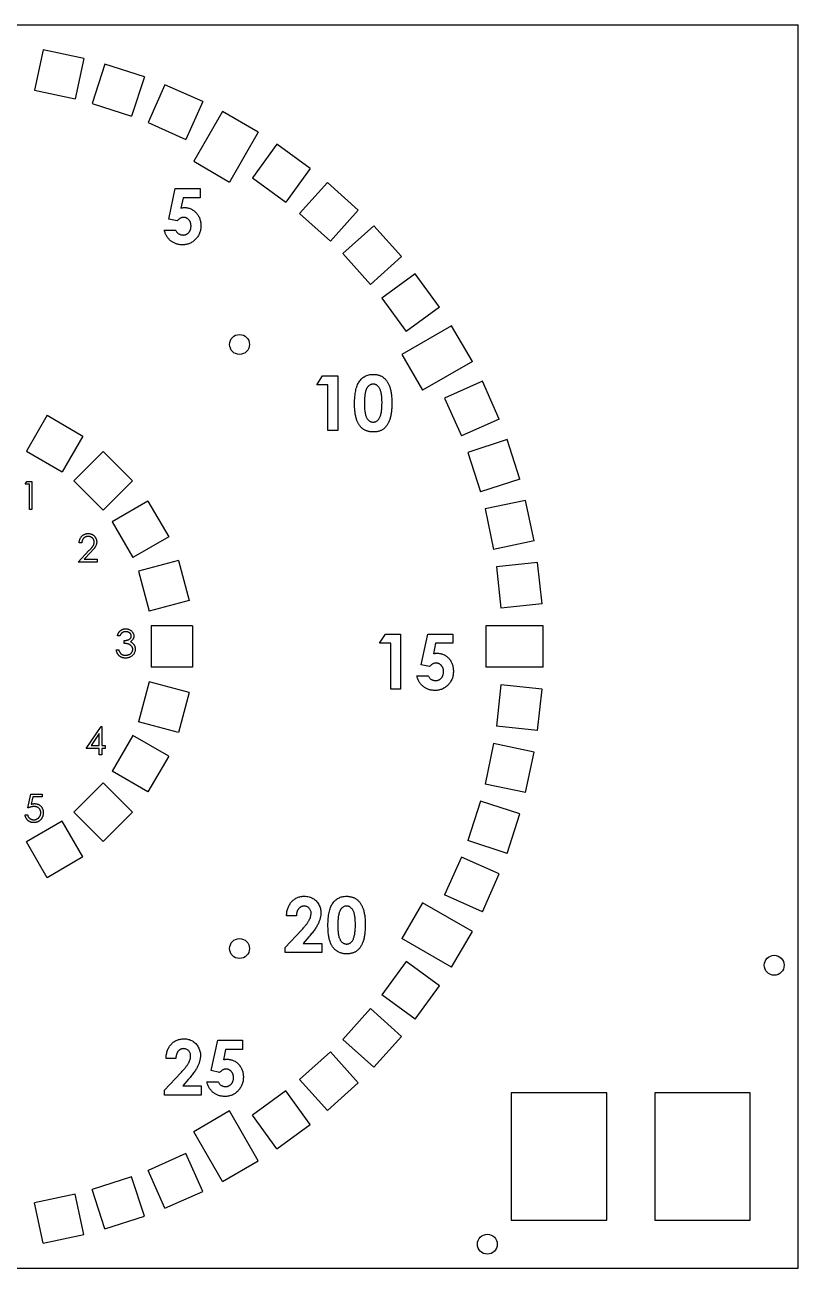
# Model space of a CAD drawing. Header units: millimetres. Extents: x 0 to 216, y -15 to 156.
# Drawn here: x 119 to 216, y 0 to 156 of the extents above; entities that cross this region are included whole.
import ezdxf

# ---------------------------------------------------------------- set-up
doc = ezdxf.new("R2010")
doc.units = ezdxf.units.MM

msp = doc.modelspace()

# ---------------------------------------------------------------- linework, layer by layer
at = {"color": 7, "linetype": 'Continuous', "lineweight": 25}
for p, q in [((0, 156), (216, 156)), ((216, 0), (216, 156)), ((121.26, 152.88), (120.18, 147.79)), ((126.34, 151.8), (121.26, 152.88)), ((126.34, 151.8), (125.26, 146.71)), ((129.01, 151.08), (127.41, 146.14)), ((133.96, 149.48), (129.01, 151.08)), ((133.96, 149.48), (132.35, 144.53)), ((136.54, 148.49), (134.42, 143.74)), ((141.29, 146.37), (136.54, 148.49)), ((120.18, 147.79), (125.26, 146.71)), ((127.41, 146.14), (132.35, 144.53)), ((141.29, 146.37), (139.17, 141.62)), ((143.75, 145.12), (140.15, 138.88)), ((148.25, 142.52), (143.75, 145.12)), ((134.42, 143.74), (139.17, 141.62)), ((148.25, 142.52), (144.65, 136.28)), ((150.57, 141.01), (147.51, 136.81)), ((154.78, 137.96), (150.57, 141.01)), ((140.15, 138.88), (144.65, 136.28)), ((154.78, 137.96), (151.72, 133.75)), ((147.51, 136.81), (151.72, 133.75)), ((156.92, 136.22), (153.44, 132.35)), ((160.79, 132.74), (156.92, 136.22)), ((137.02, 131.64), (137.83, 135.45)), ((137.83, 135.45), (140.96, 135.45)), ((138.81, 134.31), (138.54, 133.01)), ((140.96, 134.31), (138.81, 134.31)), ((140.96, 135.45), (140.96, 134.31)), ((160.79, 132.74), (157.31, 128.87)), ((138.06, 131.4), (137.02, 131.64)), ((153.44, 132.35), (157.31, 128.87)), ((136.46, 130.25), (137.87, 130.25)), ((162.74, 130.79), (158.87, 127.31)), ((166.22, 126.92), (162.74, 130.79)), ((158.87, 127.31), (162.35, 123.44)), ((166.22, 126.92), (162.35, 123.44)), ((167.96, 124.78), (163.75, 121.72)), ((171.01, 120.57), (167.96, 124.78)), ((163.75, 121.72), (166.81, 117.51)), ((171.01, 120.57), (166.81, 117.51)), ((172.52, 118.25), (166.28, 114.65)), ((175.12, 113.75), (172.52, 118.25)), ((166.28, 114.65), (168.88, 110.15)), ((175.12, 113.75), (168.88, 110.15)), ((155.58, 110.83), (156.31, 111.97)), ((156.99, 110.83), (155.58, 110.83)), ((156.31, 111.97), (158.22, 111.97)), ((156.99, 105.1), (156.99, 110.83)), ((158.22, 111.97), (158.22, 105.1)), ((176.37, 111.29), (171.62, 109.17)), ((178.49, 106.54), (176.37, 111.29)), ((171.62, 109.17), (173.74, 104.42)), ((121.75, 107.01), (119.15, 102.51)), ((121.75, 107.01), (126.25, 104.41)), ((178.49, 106.54), (173.74, 104.42)), ((158.22, 105.1), (156.99, 105.1)), ((126.25, 104.41), (123.65, 99.91)), ((179.48, 103.96), (174.53, 102.35)), ((181.08, 99.01), (179.48, 103.96)), ((119.15, 102.51), (123.65, 99.91)), ((128.79, 102.47), (125.11, 98.79)), ((128.79, 102.47), (132.47, 98.79)), ((174.53, 102.35), (176.14, 97.41)), ((118.99, 98.35), (119.2, 98.71)), ((119.53, 98.35), (118.99, 98.35)), ((119.2, 98.71), (119.85, 98.71)), ((119.53, 95.21), (119.53, 98.35)), ((119.85, 98.71), (119.85, 95.21)), ((125.11, 98.79), (128.79, 95.11)), ((132.47, 98.79), (128.79, 95.11)), ((181.08, 99.01), (176.14, 97.41)), ((119.85, 95.21), (119.53, 95.21)), ((134.41, 96.25), (129.91, 93.65)), ((134.41, 96.25), (137.01, 91.75)), ((181.8, 96.34), (176.71, 95.26)), ((176.71, 95.26), (177.79, 90.18)), ((182.88, 91.26), (181.8, 96.34)), ((129.91, 93.65), (132.51, 89.15)), ((126.09, 91), (125.78, 91)), ((137.01, 91.75), (132.51, 89.15)), ((182.88, 91.26), (177.79, 90.18)), ((125.64, 88.58), (127, 90.03)), ((127.27, 89.87), (126.39, 88.94)), ((126.39, 88.94), (128.02, 88.94)), ((128.02, 88.94), (128.02, 88.58)), ((128.02, 88.58), (125.64, 88.58)), ((138.24, 88.79), (133.21, 87.45)), ((133.21, 87.45), (134.56, 82.42)), ((138.24, 88.79), (139.58, 83.77)), ((183.31, 88.53), (178.14, 87.99)), ((178.14, 87.99), (178.68, 82.81)), ((183.86, 83.36), (183.31, 88.53)), ((139.58, 83.77), (134.56, 82.42)), ((183.86, 83.36), (178.68, 82.81)), ((140, 80.6), (134.8, 80.6)), ((134.8, 80.6), (134.8, 75.4)), ((140, 80.6), (140, 75.4)), ((176.8, 80.6), (176.8, 75.4)), ((184, 80.6), (176.8, 80.6)), ((184, 75.4), (184, 80.6)), ((130.88, 79.33), (130.57, 79.33)), ((131.42, 78.38), (131.42, 78.74)), ((163.48, 78.4), (164.21, 79.54)), ((164.89, 78.4), (163.48, 78.4)), ((164.21, 79.54), (166.12, 79.54)), ((164.89, 72.66), (164.89, 78.4)), ((166.12, 79.54), (166.12, 72.66)), ((168.71, 75.72), (169.52, 79.54)), ((169.52, 79.54), (172.65, 79.54)), ((170.5, 78.4), (170.23, 77.09)), ((172.65, 78.4), (170.5, 78.4)), ((172.65, 79.54), (172.65, 78.4)), ((130.43, 77.58), (130.75, 77.58)), ((140, 75.4), (134.8, 75.4)), ((169.75, 75.49), (168.71, 75.72)), ((184, 75.4), (176.8, 75.4)), ((134.56, 73.58), (133.21, 68.55)), ((139.58, 72.23), (134.56, 73.58)), ((168.15, 74.34), (169.56, 74.34)), ((139.58, 72.23), (138.24, 67.21)), ((166.12, 72.66), (164.89, 72.66)), ((178.68, 73.19), (178.14, 68.01)), ((183.86, 72.64), (178.68, 73.19)), ((183.31, 67.47), (183.86, 72.64)), ((126.64, 65.2), (128.55, 67.98)), ((128.55, 67.98), (128.62, 67.98)), ((128.62, 67.98), (128.62, 65.56)), ((138.24, 67.21), (133.21, 68.55)), ((183.31, 67.47), (178.14, 68.01)), ((128.3, 67.08), (127.26, 65.56)), ((127.26, 65.56), (128.3, 65.56)), ((128.3, 65.56), (128.3, 67.08)), ((128.62, 65.56), (129.02, 65.56)), ((129.02, 65.56), (129.02, 65.2)), ((132.51, 66.85), (129.91, 62.35)), ((137.01, 64.25), (132.51, 66.85)), ((177.79, 65.82), (176.71, 60.74)), ((182.88, 64.74), (177.79, 65.82)), ((128.3, 65.2), (126.64, 65.2)), ((128.3, 64.39), (128.3, 65.2)), ((128.62, 64.39), (128.3, 64.39)), ((128.62, 65.2), (128.62, 64.39)), ((129.02, 65.2), (128.62, 65.2)), ((137.01, 64.25), (134.41, 59.75)), ((181.8, 59.66), (182.88, 64.74)), ((128.79, 60.89), (125.11, 57.21)), ((132.47, 57.21), (128.79, 60.89)), ((134.41, 59.75), (129.91, 62.35)), ((119.34, 57.74), (119.7, 59.49)), ((119.7, 59.49), (121.14, 59.49)), ((121.14, 59.49), (121.14, 59.13)), ((181.8, 59.66), (176.71, 60.74)), ((119.95, 59.13), (119.76, 58.21)), ((121.14, 59.13), (119.95, 59.13)), ((176.14, 58.59), (174.53, 53.65)), ((181.08, 56.99), (176.14, 58.59)), ((118.98, 56.89), (119.3, 56.89)), ((128.79, 53.53), (125.11, 57.21)), ((132.47, 57.21), (128.79, 53.53)), ((179.48, 52.04), (181.08, 56.99)), ((123.65, 56.09), (119.15, 53.49)), ((126.25, 51.59), (123.65, 56.09)), ((121.75, 48.99), (119.15, 53.49)), ((179.48, 52.04), (174.53, 53.65)), ((126.25, 51.59), (121.75, 48.99)), ((173.74, 51.58), (171.62, 46.83)), ((178.49, 49.46), (173.74, 51.58)), ((176.37, 44.71), (178.49, 49.46)), ((176.37, 44.71), (171.62, 46.83)), ((168.88, 45.85), (166.28, 41.35)), ((175.12, 42.25), (168.88, 45.85)), ((153.03, 44.19), (151.8, 44.19)), ((151.62, 40.23), (153.66, 42.4)), ((172.52, 37.75), (175.12, 42.25)), ((154.61, 41.58), (153.89, 40.75)), ((153.89, 40.75), (156.21, 40.75)), ((156.21, 40.75), (156.21, 39.61)), ((172.52, 37.75), (166.28, 41.35)), ((151.62, 39.61), (151.62, 40.23)), ((156.21, 39.61), (151.62, 39.61)), ((166.81, 38.49), (163.75, 34.28)), ((171.01, 35.43), (166.81, 38.49)), ((167.96, 31.22), (171.01, 35.43)), ((167.96, 31.22), (163.75, 34.28)), ((162.35, 32.56), (158.87, 28.69)), ((166.22, 29.08), (162.35, 32.56)), ((142.35, 24.78), (143.16, 28.6)), ((143.16, 28.6), (146.29, 28.6)), ((146.29, 28.6), (146.29, 27.45)), ((162.74, 25.21), (158.87, 28.69)), ((162.74, 25.21), (166.22, 29.08)), ((144.14, 27.45), (143.87, 26.15)), ((146.29, 27.45), (144.14, 27.45)), ((157.31, 27.13), (153.44, 23.65)), ((160.79, 23.26), (157.31, 27.13)), ((137.91, 26.3), (136.68, 26.3)), ((136.5, 22.34), (138.54, 24.51)), ((139.49, 23.69), (138.77, 22.86)), ((143.39, 24.54), (142.35, 24.78)), ((156.92, 19.78), (153.44, 23.65)), ((136.5, 21.72), (136.5, 22.34)), ((138.77, 22.86), (141.09, 22.86)), ((141.09, 22.86), (141.09, 21.72)), ((141.79, 23.39), (143.2, 23.39)), ((151.72, 22.25), (147.51, 19.19)), ((154.78, 18.04), (151.72, 22.25)), ((156.92, 19.78), (160.79, 23.26)), ((192, 22), (180, 22)), ((180, 22), (180, 6)), ((192, 6), (192, 22)), ((210, 22), (198, 22)), ((198, 22), (198, 6)), ((210, 6), (210, 22)), ((141.09, 21.72), (136.5, 21.72)), ((144.65, 19.72), (140.15, 17.12)), ((148.25, 13.48), (144.65, 19.72)), ((150.57, 14.99), (147.51, 19.19)), ((150.57, 14.99), (154.78, 18.04)), ((143.75, 10.88), (140.15, 17.12)), ((139.17, 14.38), (134.42, 12.26)), ((141.29, 9.63), (139.17, 14.38)), ((143.75, 10.88), (148.25, 13.48)), ((132.35, 11.47), (127.41, 9.86)), ((133.96, 6.52), (132.35, 11.47)), ((136.54, 7.51), (134.42, 12.26)), ((129.01, 4.92), (127.41, 9.86)), ((136.54, 7.51), (141.29, 9.63)), ((125.26, 9.29), (120.18, 8.21)), ((121.26, 3.12), (120.18, 8.21)), ((126.34, 4.2), (125.26, 9.29)), ((129.01, 4.92), (133.96, 6.52)), ((180, 6), (192, 6)), ((198, 6), (210, 6)), ((121.26, 3.12), (126.34, 4.2)), ((0, 0), (216, 0))]:
    msp.add_line(p, q, dxfattribs=at)
for centre in [(145.9, 115.9), (145.9, 40.1), (213, 38), (177, 3)]:
    msp.add_circle(centre, 1.25, dxfattribs=at)
for points, knots in [([(138.54, 133.01), (138.58, 133.02), (138.65, 133.04), (138.76, 133.06), (138.86, 133.07), (138.93, 133.07), (138.96, 133.07)], [0, 0, 0, 0, 0.2636542, 0.5199803, 0.7671028, 1, 1, 1, 1]), ([(138.96, 133.07), (139.04, 133.07), (139.18, 133.07), (139.39, 133.04), (139.6, 132.99), (139.79, 132.92), (139.97, 132.82), (140.14, 132.71), (140.31, 132.58), (140.46, 132.43), (140.6, 132.27), (140.72, 132.09), (140.82, 131.9), (140.9, 131.7), (140.97, 131.49), (141.02, 131.27), (141.04, 131.03), (141.05, 130.87), (141.05, 130.79)], [0, 0, 0, 0, 0.063401, 0.124976, 0.184492, 0.243474, 0.302264, 0.361384, 0.421482, 0.483455, 0.545936, 0.608143, 0.66982, 0.732332, 0.796092, 0.861643, 0.929435, 1, 1, 1, 1]), ([(138.87, 131.84), (138.84, 131.84), (138.77, 131.83), (138.66, 131.81), (138.56, 131.78), (138.46, 131.73), (138.36, 131.66), (138.25, 131.59), (138.16, 131.5), (138.09, 131.43), (138.06, 131.4)], [0, 0, 0, 0, 0.11036, 0.221186, 0.334364, 0.452977, 0.577234, 0.708804, 0.849355, 1, 1, 1, 1]), ([(139.82, 130.75), (139.81, 130.79), (139.81, 130.86), (139.8, 130.98), (139.78, 131.08), (139.75, 131.18), (139.71, 131.28), (139.66, 131.37), (139.61, 131.45), (139.54, 131.53), (139.47, 131.6), (139.4, 131.67), (139.32, 131.72), (139.24, 131.76), (139.15, 131.8), (139.06, 131.82), (138.97, 131.84), (138.9, 131.84), (138.87, 131.84)], [0, 0, 0, 0, 0.072891, 0.141883, 0.209282, 0.274623, 0.338439, 0.401305, 0.465006, 0.52832, 0.59074, 0.650981, 0.70969, 0.767212, 0.824188, 0.881767, 0.939955, 1, 1, 1, 1]), ([(138.75, 128.4), (138.68, 128.4), (138.54, 128.4), (138.34, 128.42), (138.14, 128.46), (137.95, 128.52), (137.77, 128.59), (137.6, 128.67), (137.43, 128.77), (137.27, 128.89), (137.12, 129.02), (136.99, 129.16), (136.87, 129.31), (136.76, 129.48), (136.67, 129.66), (136.58, 129.84), (136.52, 130.04), (136.48, 130.18), (136.46, 130.25)], [0, 0, 0, 0, 0.065935, 0.130037, 0.192362, 0.25382, 0.314199, 0.37467, 0.435154, 0.496479, 0.557809, 0.619031, 0.679691, 0.740961, 0.803375, 0.866818, 0.932318, 1, 1, 1, 1]), ([(137.87, 130.25), (137.9, 130.2), (137.95, 130.11), (138.05, 129.98), (138.15, 129.87), (138.27, 129.79), (138.4, 129.72), (138.53, 129.67), (138.67, 129.64), (138.77, 129.63), (138.82, 129.63)], [0, 0, 0, 0, 0.138114, 0.268408, 0.394191, 0.517092, 0.637493, 0.757004, 0.877294, 1, 1, 1, 1]), ([(141.05, 130.79), (141.05, 130.71), (141.04, 130.55), (141.01, 130.31), (140.96, 130.08), (140.89, 129.86), (140.79, 129.65), (140.68, 129.45), (140.54, 129.26), (140.38, 129.09), (140.21, 128.93), (140.03, 128.78), (139.84, 128.66), (139.64, 128.57), (139.43, 128.49), (139.21, 128.44), (138.98, 128.4), (138.83, 128.4), (138.75, 128.4)], [0, 0, 0, 0, 0.0667554, 0.1317279, 0.1948101, 0.2568986, 0.3187509, 0.3803513, 0.4433244, 0.5074627, 0.5715057, 0.6333613, 0.6939415, 0.7539288, 0.8138015, 0.8745236, 0.936222, 1, 1, 1, 1]), ([(138.82, 129.63), (138.85, 129.63), (138.92, 129.64), (139.02, 129.65), (139.11, 129.67), (139.2, 129.71), (139.29, 129.75), (139.37, 129.81), (139.45, 129.87), (139.53, 129.94), (139.59, 130.03), (139.65, 130.11), (139.7, 130.2), (139.74, 130.3), (139.78, 130.41), (139.8, 130.52), (139.81, 130.63), (139.81, 130.71), (139.82, 130.75)], [0, 0, 0, 0, 0.061179, 0.120371, 0.178442, 0.235934, 0.294268, 0.352654, 0.413122, 0.475586, 0.5389, 0.601869, 0.664333, 0.727647, 0.792409, 0.85912, 0.928135, 1, 1, 1, 1]), ([(160.34, 108.47), (160.34, 108.62), (160.34, 108.91), (160.37, 109.34), (160.41, 109.73), (160.47, 110.09), (160.55, 110.42), (160.65, 110.72), (160.76, 110.98), (160.86, 111.14), (160.9, 111.21)], [0, 0, 0, 0, 0.161071, 0.310789, 0.449904, 0.578376, 0.696617, 0.805987, 0.906562, 1, 1, 1, 1]), ([(160.9, 111.21), (160.96, 111.29), (161.06, 111.43), (161.24, 111.63), (161.44, 111.79), (161.65, 111.92), (161.88, 112.03), (162.13, 112.1), (162.39, 112.14), (162.56, 112.15), (162.65, 112.15)], [0, 0, 0, 0, 0.132314, 0.2587, 0.380912, 0.500535, 0.620923, 0.742376, 0.868281, 1, 1, 1, 1]), ([(162.68, 110.92), (162.63, 110.91), (162.52, 110.91), (162.37, 110.87), (162.23, 110.8), (162.12, 110.72), (162.03, 110.64), (161.98, 110.58), (161.92, 110.5), (161.87, 110.41), (161.82, 110.31), (161.78, 110.21), (161.74, 110.09), (161.71, 109.97), (161.67, 109.83), (161.65, 109.68), (161.62, 109.51), (161.61, 109.33), (161.59, 109.13), (161.58, 108.92), (161.57, 108.69), (161.57, 108.53), (161.57, 108.45)], [0, 0, 0, 0, 0.053834, 0.105543, 0.158054, 0.211987, 0.240207, 0.269794, 0.301343, 0.334608, 0.370284, 0.408089, 0.448681, 0.492069, 0.538664, 0.590371, 0.646388, 0.707195, 0.772947, 0.843643, 0.919308, 1, 1, 1, 1]), ([(162.65, 112.15), (162.71, 112.15), (162.83, 112.15), (163, 112.13), (163.17, 112.1), (163.33, 112.06), (163.49, 112.01), (163.64, 111.95), (163.78, 111.87), (163.91, 111.78), (164.04, 111.68), (164.16, 111.57), (164.28, 111.45), (164.38, 111.31), (164.48, 111.16), (164.57, 111), (164.65, 110.83), (164.73, 110.65), (164.8, 110.45), (164.85, 110.23), (164.9, 109.99), (164.94, 109.73), (164.97, 109.46), (165, 109.17), (165.01, 108.86), (165.01, 108.64), (165.01, 108.53)], [0, 0, 0, 0, 0.036635, 0.072034, 0.106626, 0.140306, 0.173619, 0.206426, 0.239067, 0.271883, 0.30484, 0.338529, 0.372616, 0.407548, 0.443719, 0.481312, 0.520113, 0.560913, 0.604025, 0.650075, 0.699572, 0.752363, 0.808789, 0.868954, 0.932675, 1, 1, 1, 1]), ([(163.78, 108.53), (163.78, 108.64), (163.78, 108.85), (163.76, 109.15), (163.74, 109.42), (163.71, 109.67), (163.66, 109.89), (163.61, 110.09), (163.55, 110.26), (163.48, 110.4), (163.4, 110.52), (163.31, 110.63), (163.22, 110.72), (163.13, 110.79), (163.02, 110.85), (162.92, 110.89), (162.8, 110.91), (162.72, 110.91), (162.68, 110.92)], [0, 0, 0, 0, 0.112115, 0.215802, 0.310203, 0.395993, 0.47341, 0.542778, 0.604548, 0.659357, 0.708764, 0.755356, 0.798687, 0.840017, 0.880203, 0.919733, 0.959049, 1, 1, 1, 1]), ([(162.69, 104.92), (162.63, 104.92), (162.51, 104.92), (162.33, 104.94), (162.16, 104.97), (162, 105.01), (161.85, 105.06), (161.7, 105.12), (161.56, 105.19), (161.43, 105.28), (161.3, 105.37), (161.18, 105.48), (161.07, 105.6), (160.97, 105.73), (160.87, 105.88), (160.78, 106.03), (160.7, 106.2), (160.62, 106.38), (160.56, 106.57), (160.5, 106.79), (160.45, 107.02), (160.41, 107.27), (160.38, 107.54), (160.35, 107.83), (160.34, 108.14), (160.34, 108.36), (160.34, 108.47)], [0, 0, 0, 0, 0.038217, 0.074867, 0.110158, 0.144454, 0.17808, 0.211171, 0.243687, 0.275872, 0.308376, 0.341263, 0.37515, 0.409655, 0.445157, 0.482073, 0.520576, 0.560554, 0.603108, 0.648689, 0.697948, 0.750768, 0.807309, 0.867656, 0.931861, 1, 1, 1, 1]), ([(161.57, 108.45), (161.57, 108.35), (161.58, 108.15), (161.59, 107.86), (161.61, 107.6), (161.65, 107.36), (161.69, 107.14), (161.74, 106.96), (161.8, 106.79), (161.88, 106.65), (161.96, 106.53), (162.04, 106.43), (162.14, 106.35), (162.23, 106.28), (162.34, 106.22), (162.45, 106.18), (162.57, 106.16), (162.64, 106.16), (162.68, 106.15)], [0, 0, 0, 0, 0.110734, 0.212341, 0.305502, 0.389835, 0.46669, 0.535262, 0.596763, 0.651066, 0.701036, 0.74786, 0.791833, 0.834284, 0.875334, 0.916035, 0.957652, 1, 1, 1, 1]), ([(165.01, 108.53), (165.01, 108.42), (165.01, 108.2), (165, 107.89), (164.97, 107.59), (164.94, 107.32), (164.9, 107.06), (164.85, 106.82), (164.79, 106.6), (164.72, 106.4), (164.65, 106.21), (164.56, 106.04), (164.48, 105.88), (164.38, 105.74), (164.28, 105.6), (164.17, 105.48), (164.06, 105.37), (163.94, 105.28), (163.81, 105.19), (163.67, 105.12), (163.53, 105.06), (163.38, 105.01), (163.22, 104.97), (163.05, 104.94), (162.87, 104.92), (162.75, 104.92), (162.69, 104.92)], [0, 0, 0, 0, 0.068491, 0.133077, 0.193829, 0.251083, 0.304401, 0.354408, 0.401295, 0.444701, 0.485692, 0.524676, 0.562307, 0.597947, 0.632474, 0.665752, 0.697985, 0.729586, 0.760825, 0.792355, 0.824313, 0.857156, 0.890927, 0.92596, 0.962061, 1, 1, 1, 1]), ([(163.44, 106.63), (163.47, 106.68), (163.52, 106.78), (163.59, 106.96), (163.65, 107.17), (163.7, 107.39), (163.73, 107.64), (163.76, 107.92), (163.77, 108.22), (163.78, 108.42), (163.78, 108.53)], [0, 0, 0, 0, 0.088871, 0.186355, 0.294078, 0.412237, 0.541778, 0.682703, 0.835096, 1, 1, 1, 1]), ([(162.68, 106.15), (162.72, 106.15), (162.8, 106.16), (162.91, 106.18), (163.01, 106.22), (163.11, 106.27), (163.2, 106.34), (163.29, 106.42), (163.37, 106.52), (163.41, 106.59), (163.44, 106.63)], [0, 0, 0, 0, 0.124035, 0.242846, 0.360342, 0.479042, 0.599334, 0.725488, 0.858549, 1, 1, 1, 1]), ([(125.78, 91), (125.78, 91.04), (125.78, 91.13), (125.8, 91.24), (125.83, 91.36), (125.87, 91.47), (125.92, 91.57), (125.97, 91.67), (126.04, 91.76), (126.12, 91.84), (126.2, 91.92), (126.29, 91.99), (126.38, 92.04), (126.48, 92.09), (126.58, 92.12), (126.69, 92.15), (126.8, 92.17), (126.88, 92.17), (126.92, 92.17)], [0, 0, 0, 0, 0.0687908, 0.1351033, 0.1989787, 0.2619043, 0.323495, 0.3851954, 0.4469692, 0.5097648, 0.5722506, 0.6334052, 0.6932512, 0.7525832, 0.8125793, 0.8732751, 0.9355499, 1, 1, 1, 1]), ([(126.92, 92.17), (126.96, 92.17), (127.03, 92.17), (127.14, 92.15), (127.25, 92.13), (127.35, 92.09), (127.44, 92.05), (127.53, 91.99), (127.61, 91.93), (127.69, 91.86), (127.75, 91.78), (127.81, 91.7), (127.86, 91.61), (127.91, 91.52), (127.94, 91.43), (127.96, 91.33), (127.97, 91.23), (127.98, 91.16), (127.98, 91.13)], [0, 0, 0, 0, 0.069475, 0.136517, 0.200789, 0.26383, 0.325735, 0.387291, 0.449509, 0.512968, 0.576275, 0.63758, 0.697903, 0.757172, 0.816599, 0.876653, 0.93729, 1, 1, 1, 1]), ([(126.9, 91.81), (126.88, 91.81), (126.82, 91.81), (126.74, 91.8), (126.67, 91.78), (126.6, 91.76), (126.53, 91.73), (126.46, 91.69), (126.4, 91.65), (126.35, 91.6), (126.29, 91.54), (126.25, 91.48), (126.21, 91.41), (126.17, 91.34), (126.14, 91.26), (126.12, 91.18), (126.1, 91.09), (126.1, 91.03), (126.09, 91)], [0, 0, 0, 0, 0.064439, 0.126547, 0.186887, 0.245878, 0.304041, 0.362191, 0.420976, 0.48066, 0.5406, 0.600689, 0.661936, 0.724443, 0.789038, 0.856314, 0.926352, 1, 1, 1, 1]), ([(127.66, 91.1), (127.66, 91.12), (127.66, 91.17), (127.65, 91.24), (127.63, 91.31), (127.61, 91.37), (127.58, 91.43), (127.54, 91.49), (127.5, 91.55), (127.44, 91.6), (127.39, 91.65), (127.33, 91.69), (127.26, 91.73), (127.2, 91.76), (127.13, 91.78), (127.06, 91.8), (126.98, 91.81), (126.93, 91.81), (126.9, 91.81)], [0, 0, 0, 0, 0.061965, 0.122122, 0.180988, 0.239933, 0.299906, 0.359989, 0.421776, 0.486576, 0.551535, 0.615018, 0.677259, 0.73973, 0.80305, 0.866495, 0.931973, 1, 1, 1, 1]), ([(127, 90.03), (127.03, 90.06), (127.1, 90.13), (127.19, 90.22), (127.27, 90.31), (127.34, 90.4), (127.4, 90.47), (127.46, 90.54), (127.5, 90.6), (127.55, 90.68), (127.6, 90.77), (127.63, 90.87), (127.66, 90.99), (127.66, 91.06), (127.66, 91.1)], [0, 0, 0, 0, 0.110803, 0.212829, 0.306101, 0.390647, 0.466924, 0.534481, 0.593587, 0.644557, 0.7362, 0.825024, 0.911986, 1, 1, 1, 1]), ([(127.98, 91.13), (127.98, 91.08), (127.97, 90.98), (127.94, 90.84), (127.9, 90.7), (127.84, 90.59), (127.79, 90.5), (127.74, 90.43), (127.68, 90.35), (127.62, 90.27), (127.54, 90.18), (127.46, 90.08), (127.37, 89.98), (127.3, 89.91), (127.27, 89.87)], [0, 0, 0, 0, 0.098702, 0.195672, 0.292422, 0.391343, 0.444462, 0.504229, 0.570352, 0.642546, 0.722288, 0.807921, 0.90047, 1, 1, 1, 1]), ([(130.57, 79.33), (130.58, 79.36), (130.59, 79.43), (130.63, 79.53), (130.67, 79.62), (130.71, 79.71), (130.76, 79.79), (130.82, 79.86), (130.88, 79.93), (130.95, 79.99), (131.02, 80.05), (131.09, 80.09), (131.17, 80.13), (131.25, 80.17), (131.34, 80.19), (131.43, 80.21), (131.52, 80.22), (131.58, 80.22), (131.61, 80.22)], [0, 0, 0, 0, 0.072625, 0.141977, 0.208985, 0.273957, 0.336889, 0.398745, 0.460116, 0.520825, 0.580994, 0.640152, 0.698622, 0.757271, 0.816427, 0.876254, 0.937165, 1, 1, 1, 1]), ([(131.62, 79.86), (131.58, 79.86), (131.5, 79.86), (131.39, 79.84), (131.28, 79.8), (131.2, 79.75), (131.14, 79.71), (131.1, 79.67), (131.06, 79.63), (131.02, 79.57), (130.98, 79.52), (130.95, 79.46), (130.91, 79.4), (130.89, 79.35), (130.88, 79.33)], [0, 0, 0, 0, 0.122712, 0.239685, 0.351816, 0.463766, 0.520818, 0.579448, 0.640604, 0.705298, 0.773634, 0.844669, 0.920057, 1, 1, 1, 1]), ([(131.61, 80.22), (131.66, 80.22), (131.75, 80.22), (131.88, 80.19), (132.01, 80.15), (132.13, 80.1), (132.24, 80.03), (132.34, 79.95), (132.43, 79.86), (132.5, 79.76), (132.56, 79.65), (132.6, 79.54), (132.63, 79.43), (132.63, 79.35), (132.63, 79.31)], [0, 0, 0, 0, 0.0902542, 0.1785398, 0.266093, 0.354631, 0.4418862, 0.5257469, 0.6081136, 0.6901973, 0.7708215, 0.8483262, 0.9240117, 1, 1, 1, 1]), ([(132.32, 79.31), (132.32, 79.33), (132.32, 79.37), (132.31, 79.42), (132.29, 79.47), (132.27, 79.52), (132.24, 79.57), (132.21, 79.62), (132.17, 79.66), (132.12, 79.7), (132.07, 79.74), (132.01, 79.77), (131.96, 79.8), (131.89, 79.82), (131.83, 79.84), (131.76, 79.85), (131.69, 79.86), (131.64, 79.86), (131.62, 79.86)], [0, 0, 0, 0, 0.055275, 0.109966, 0.163247, 0.218076, 0.273301, 0.330909, 0.390995, 0.454176, 0.518862, 0.583311, 0.648517, 0.715031, 0.782502, 0.852323, 0.924928, 1, 1, 1, 1]), ([(131.42, 78.74), (131.47, 78.74), (131.55, 78.74), (131.67, 78.76), (131.79, 78.79), (131.9, 78.82), (132, 78.87), (132.09, 78.92), (132.16, 78.97), (132.22, 79.03), (132.26, 79.1), (132.3, 79.17), (132.32, 79.24), (132.32, 79.29), (132.32, 79.31)], [0, 0, 0, 0, 0.110166, 0.215787, 0.318027, 0.417574, 0.51165, 0.596162, 0.672935, 0.74367, 0.810677, 0.874059, 0.936696, 1, 1, 1, 1]), ([(132.5, 77.64), (132.5, 77.68), (132.49, 77.74), (132.47, 77.84), (132.43, 77.93), (132.38, 78.02), (132.31, 78.1), (132.24, 78.17), (132.15, 78.23), (132.07, 78.27), (132, 78.3), (131.93, 78.32), (131.87, 78.33), (131.79, 78.35), (131.71, 78.36), (131.62, 78.37), (131.52, 78.38), (131.46, 78.38), (131.42, 78.38)], [0, 0, 0, 0, 0.066909, 0.133485, 0.201035, 0.271234, 0.34288, 0.413836, 0.485977, 0.56023, 0.599884, 0.644055, 0.691892, 0.744688, 0.801492, 0.862858, 0.929328, 1, 1, 1, 1]), ([(132.63, 79.31), (132.63, 79.28), (132.63, 79.2), (132.61, 79.1), (132.58, 79), (132.53, 78.9), (132.47, 78.82), (132.4, 78.74), (132.32, 78.66), (132.26, 78.62), (132.22, 78.59)], [0, 0, 0, 0, 0.128068, 0.250608, 0.37063, 0.490072, 0.610375, 0.734313, 0.863217, 1, 1, 1, 1]), ([(132.22, 78.59), (132.26, 78.58), (132.34, 78.54), (132.44, 78.47), (132.53, 78.39), (132.58, 78.33), (132.6, 78.29)], [0, 0, 0, 0, 0.25388, 0.503009, 0.750291, 1, 1, 1, 1]), ([(132.6, 78.29), (132.62, 78.27), (132.65, 78.23), (132.7, 78.15), (132.73, 78.08), (132.76, 78), (132.78, 77.92), (132.8, 77.84), (132.81, 77.76), (132.81, 77.7), (132.81, 77.67)], [0, 0, 0, 0, 0.128136, 0.254173, 0.378112, 0.501712, 0.623986, 0.747096, 0.872875, 1, 1, 1, 1]), ([(131.6, 76.54), (131.56, 76.54), (131.49, 76.55), (131.38, 76.56), (131.28, 76.58), (131.18, 76.61), (131.09, 76.64), (131, 76.69), (130.91, 76.74), (130.83, 76.8), (130.76, 76.87), (130.69, 76.95), (130.63, 77.04), (130.58, 77.13), (130.53, 77.23), (130.49, 77.34), (130.46, 77.45), (130.44, 77.53), (130.43, 77.58)], [0, 0, 0, 0, 0.065541, 0.128963, 0.190377, 0.250092, 0.308548, 0.366398, 0.424542, 0.48317, 0.542243, 0.601739, 0.662506, 0.724856, 0.789128, 0.856346, 0.926295, 1, 1, 1, 1]), ([(130.75, 77.58), (130.76, 77.55), (130.77, 77.5), (130.8, 77.42), (130.83, 77.35), (130.86, 77.29), (130.9, 77.23), (130.94, 77.18), (130.98, 77.13), (131.01, 77.1), (131.02, 77.09)], [0, 0, 0, 0, 0.14977, 0.291316, 0.425966, 0.55216, 0.671527, 0.786122, 0.895325, 1, 1, 1, 1]), ([(131.02, 77.09), (131.04, 77.08), (131.08, 77.05), (131.15, 77.01), (131.21, 76.97), (131.28, 76.95), (131.36, 76.93), (131.44, 76.91), (131.52, 76.9), (131.58, 76.9), (131.61, 76.9)], [0, 0, 0, 0, 0.118271, 0.236178, 0.355663, 0.475904, 0.600127, 0.728608, 0.861313, 1, 1, 1, 1]), ([(132.81, 77.67), (132.81, 77.62), (132.81, 77.53), (132.78, 77.38), (132.73, 77.24), (132.66, 77.11), (132.57, 76.98), (132.47, 76.87), (132.35, 76.77), (132.22, 76.69), (132.08, 76.62), (131.93, 76.58), (131.77, 76.55), (131.66, 76.54), (131.6, 76.54)], [0, 0, 0, 0, 0.079648, 0.158922, 0.239619, 0.322609, 0.406035, 0.487602, 0.569685, 0.653036, 0.737436, 0.822478, 0.909748, 1, 1, 1, 1]), ([(131.61, 76.9), (131.64, 76.9), (131.7, 76.9), (131.8, 76.92), (131.89, 76.93), (131.97, 76.96), (132.05, 76.99), (132.12, 77.03), (132.19, 77.07), (132.25, 77.12), (132.31, 77.18), (132.36, 77.24), (132.4, 77.3), (132.44, 77.36), (132.47, 77.43), (132.48, 77.5), (132.5, 77.57), (132.5, 77.62), (132.5, 77.64)], [0, 0, 0, 0, 0.076072, 0.148752, 0.218403, 0.28576, 0.350598, 0.414964, 0.478069, 0.541761, 0.60435, 0.664075, 0.721464, 0.777587, 0.832644, 0.887844, 0.94346, 1, 1, 1, 1]), ([(170.23, 77.09), (170.26, 77.1), (170.34, 77.12), (170.44, 77.14), (170.55, 77.16), (170.62, 77.16), (170.65, 77.16)], [0, 0, 0, 0, 0.263654, 0.51998, 0.767103, 1, 1, 1, 1]), ([(170.65, 77.16), (170.73, 77.16), (170.87, 77.16), (171.08, 77.12), (171.28, 77.07), (171.48, 77), (171.66, 76.91), (171.83, 76.8), (172, 76.67), (172.15, 76.52), (172.29, 76.36), (172.41, 76.18), (172.51, 75.99), (172.59, 75.79), (172.66, 75.58), (172.7, 75.35), (172.73, 75.12), (172.74, 74.96), (172.74, 74.88)], [0, 0, 0, 0, 0.063401, 0.124976, 0.184492, 0.243474, 0.302264, 0.361384, 0.421482, 0.483455, 0.545936, 0.608143, 0.66982, 0.732332, 0.796092, 0.861643, 0.929435, 1, 1, 1, 1]), ([(170.56, 75.93), (170.52, 75.92), (170.45, 75.92), (170.35, 75.9), (170.25, 75.87), (170.14, 75.82), (170.04, 75.75), (169.94, 75.68), (169.84, 75.59), (169.78, 75.52), (169.75, 75.49)], [0, 0, 0, 0, 0.11036, 0.221186, 0.334364, 0.452977, 0.577234, 0.708804, 0.849355, 1, 1, 1, 1]), ([(171.5, 74.84), (171.5, 74.88), (171.5, 74.95), (171.49, 75.06), (171.47, 75.17), (171.44, 75.27), (171.4, 75.37), (171.35, 75.46), (171.29, 75.54), (171.23, 75.62), (171.16, 75.69), (171.08, 75.75), (171.01, 75.81), (170.92, 75.85), (170.84, 75.89), (170.75, 75.91), (170.66, 75.92), (170.59, 75.93), (170.56, 75.93)], [0, 0, 0, 0, 0.072891, 0.141883, 0.209282, 0.274623, 0.338439, 0.401305, 0.465006, 0.52832, 0.59074, 0.650981, 0.70969, 0.767212, 0.824188, 0.881767, 0.939955, 1, 1, 1, 1]), ([(170.44, 72.49), (170.37, 72.49), (170.23, 72.49), (170.02, 72.51), (169.83, 72.55), (169.64, 72.61), (169.46, 72.68), (169.28, 72.76), (169.12, 72.86), (168.96, 72.98), (168.81, 73.11), (168.68, 73.25), (168.55, 73.4), (168.45, 73.57), (168.35, 73.74), (168.27, 73.93), (168.2, 74.13), (168.17, 74.27), (168.15, 74.34)], [0, 0, 0, 0, 0.065935, 0.130037, 0.192362, 0.25382, 0.314199, 0.37467, 0.435154, 0.496479, 0.557809, 0.619031, 0.679691, 0.740961, 0.803375, 0.866818, 0.932318, 1, 1, 1, 1]), ([(169.56, 74.34), (169.59, 74.29), (169.64, 74.2), (169.73, 74.07), (169.84, 73.96), (169.96, 73.87), (170.09, 73.81), (170.22, 73.76), (170.36, 73.73), (170.46, 73.72), (170.51, 73.72)], [0, 0, 0, 0, 0.138114, 0.268408, 0.394191, 0.517092, 0.637493, 0.757004, 0.877294, 1, 1, 1, 1]), ([(172.74, 74.88), (172.74, 74.8), (172.73, 74.64), (172.7, 74.4), (172.65, 74.17), (172.58, 73.95), (172.48, 73.74), (172.36, 73.54), (172.23, 73.35), (172.07, 73.18), (171.9, 73.01), (171.72, 72.87), (171.53, 72.75), (171.33, 72.66), (171.12, 72.58), (170.9, 72.52), (170.67, 72.49), (170.52, 72.49), (170.44, 72.49)], [0, 0, 0, 0, 0.066755, 0.131728, 0.19481, 0.256899, 0.318751, 0.380351, 0.443324, 0.507463, 0.571506, 0.633361, 0.693942, 0.753929, 0.813802, 0.874524, 0.936222, 1, 1, 1, 1]), ([(170.51, 73.72), (170.54, 73.72), (170.61, 73.72), (170.71, 73.74), (170.8, 73.76), (170.89, 73.8), (170.98, 73.84), (171.06, 73.9), (171.14, 73.96), (171.21, 74.03), (171.28, 74.11), (171.34, 74.2), (171.39, 74.29), (171.43, 74.39), (171.46, 74.49), (171.49, 74.6), (171.5, 74.72), (171.5, 74.8), (171.5, 74.84)], [0, 0, 0, 0, 0.061179, 0.120371, 0.178442, 0.235934, 0.294268, 0.352654, 0.413122, 0.475586, 0.5389, 0.601869, 0.664333, 0.727647, 0.792409, 0.85912, 0.928135, 1, 1, 1, 1]), ([(120.11, 57.92), (120.09, 57.92), (120.03, 57.92), (119.95, 57.91), (119.86, 57.9), (119.76, 57.88), (119.66, 57.85), (119.56, 57.82), (119.45, 57.78), (119.38, 57.75), (119.34, 57.74)], [0, 0, 0, 0, 0.102203, 0.211023, 0.3251, 0.446502, 0.573788, 0.708901, 0.850358, 1, 1, 1, 1]), ([(119.76, 58.21), (119.8, 58.22), (119.87, 58.24), (119.97, 58.26), (120.07, 58.28), (120.14, 58.28), (120.17, 58.28)], [0, 0, 0, 0, 0.275068, 0.532901, 0.773973, 1, 1, 1, 1]), ([(120.96, 57.15), (120.96, 57.18), (120.96, 57.23), (120.95, 57.31), (120.93, 57.39), (120.9, 57.46), (120.87, 57.53), (120.83, 57.59), (120.78, 57.65), (120.73, 57.71), (120.67, 57.76), (120.6, 57.8), (120.53, 57.84), (120.46, 57.87), (120.38, 57.89), (120.3, 57.91), (120.21, 57.92), (120.15, 57.92), (120.11, 57.92)], [0, 0, 0, 0, 0.0653514, 0.127916, 0.1883602, 0.2472161, 0.3056301, 0.3637698, 0.4226609, 0.4826873, 0.5433002, 0.604118, 0.6649649, 0.7274135, 0.7914676, 0.8580554, 0.9270368, 1, 1, 1, 1]), ([(120.17, 58.28), (120.21, 58.28), (120.29, 58.28), (120.4, 58.26), (120.51, 58.24), (120.61, 58.2), (120.71, 58.16), (120.8, 58.1), (120.88, 58.03), (120.96, 57.96), (121.04, 57.88), (121.1, 57.79), (121.15, 57.69), (121.2, 57.59), (121.23, 57.48), (121.25, 57.37), (121.27, 57.26), (121.27, 57.17), (121.27, 57.13)], [0, 0, 0, 0, 0.065808, 0.129394, 0.190894, 0.251281, 0.310815, 0.370371, 0.430768, 0.492881, 0.555104, 0.616067, 0.677256, 0.73826, 0.800762, 0.864778, 0.931045, 1, 1, 1, 1]), ([(120.05, 55.9), (120.02, 55.9), (119.95, 55.9), (119.85, 55.92), (119.75, 55.94), (119.66, 55.97), (119.57, 56.01), (119.49, 56.05), (119.41, 56.11), (119.33, 56.17), (119.26, 56.25), (119.2, 56.32), (119.15, 56.4), (119.1, 56.49), (119.06, 56.58), (119.03, 56.68), (119, 56.78), (118.99, 56.85), (118.98, 56.89)], [0, 0, 0, 0, 0.0654211, 0.1287084, 0.1902361, 0.2507244, 0.3106372, 0.3707664, 0.4316147, 0.493523, 0.5558835, 0.6173424, 0.678668, 0.7407114, 0.8029854, 0.8668026, 0.9323472, 1, 1, 1, 1]), ([(119.3, 56.89), (119.31, 56.85), (119.32, 56.79), (119.35, 56.7), (119.39, 56.62), (119.44, 56.55), (119.5, 56.49), (119.56, 56.43), (119.63, 56.38), (119.71, 56.34), (119.8, 56.3), (119.89, 56.28), (119.98, 56.26), (120.04, 56.26), (120.07, 56.26)], [0, 0, 0, 0, 0.094687, 0.181994, 0.264377, 0.34218, 0.418618, 0.496509, 0.577369, 0.661511, 0.746733, 0.831258, 0.915206, 1, 1, 1, 1]), ([(121.27, 57.13), (121.27, 57.11), (121.27, 57.05), (121.26, 56.96), (121.25, 56.88), (121.23, 56.8), (121.21, 56.72), (121.18, 56.65), (121.15, 56.57), (121.11, 56.5), (121.07, 56.43), (121.03, 56.36), (120.98, 56.3), (120.93, 56.24), (120.87, 56.19), (120.81, 56.14), (120.75, 56.09), (120.68, 56.05), (120.61, 56.02), (120.54, 55.99), (120.46, 55.96), (120.39, 55.94), (120.31, 55.92), (120.22, 55.91), (120.14, 55.9), (120.08, 55.9), (120.05, 55.9)], [0, 0, 0, 0, 0.0440145, 0.0874341, 0.1301184, 0.1725537, 0.2145548, 0.2562981, 0.2984382, 0.340849, 0.3827152, 0.423924, 0.4642462, 0.5040737, 0.5438619, 0.5835667, 0.6230943, 0.6632291, 0.7035513, 0.7439379, 0.7845413, 0.8257501, 0.8677574, 0.9107452, 0.9549144, 1, 1, 1, 1]), ([(120.07, 56.26), (120.1, 56.26), (120.16, 56.26), (120.25, 56.27), (120.33, 56.29), (120.41, 56.32), (120.49, 56.36), (120.56, 56.4), (120.63, 56.45), (120.7, 56.51), (120.76, 56.58), (120.81, 56.65), (120.86, 56.72), (120.9, 56.8), (120.92, 56.88), (120.94, 56.97), (120.96, 57.06), (120.96, 57.12), (120.96, 57.15)], [0, 0, 0, 0, 0.064207, 0.126425, 0.18768, 0.248216, 0.308305, 0.369661, 0.431699, 0.495947, 0.559758, 0.622295, 0.683911, 0.745092, 0.80674, 0.869087, 0.93329, 1, 1, 1, 1]), ([(151.8, 44.19), (151.8, 44.29), (151.81, 44.47), (151.85, 44.74), (151.91, 44.99), (151.98, 45.22), (152.08, 45.44), (152.19, 45.64), (152.31, 45.83), (152.46, 46.01), (152.62, 46.16), (152.79, 46.3), (152.98, 46.41), (153.17, 46.5), (153.38, 46.58), (153.59, 46.63), (153.82, 46.66), (153.97, 46.66), (154.05, 46.66)], [0, 0, 0, 0, 0.07494, 0.146428, 0.214753, 0.280422, 0.343604, 0.405543, 0.466199, 0.526538, 0.585902, 0.64409, 0.701613, 0.758754, 0.816629, 0.875655, 0.936624, 1, 1, 1, 1]), ([(153.98, 45.43), (153.95, 45.43), (153.89, 45.43), (153.79, 45.41), (153.7, 45.38), (153.62, 45.35), (153.53, 45.3), (153.46, 45.24), (153.38, 45.17), (153.31, 45.1), (153.25, 45.01), (153.2, 44.92), (153.15, 44.81), (153.11, 44.7), (153.08, 44.59), (153.05, 44.46), (153.04, 44.33), (153.03, 44.24), (153.03, 44.19)], [0, 0, 0, 0, 0.056467, 0.111164, 0.164937, 0.218322, 0.272393, 0.327976, 0.385291, 0.444903, 0.506844, 0.569488, 0.634153, 0.700976, 0.770897, 0.843626, 0.91966, 1, 1, 1, 1]), ([(154.88, 44.51), (154.88, 44.58), (154.88, 44.7), (154.82, 44.88), (154.75, 45.04), (154.63, 45.17), (154.5, 45.29), (154.34, 45.37), (154.17, 45.42), (154.05, 45.43), (153.98, 45.43)], [0, 0, 0, 0, 0.132755, 0.257234, 0.378601, 0.501406, 0.623942, 0.743642, 0.868121, 1, 1, 1, 1]), ([(154.05, 46.66), (154.15, 46.66), (154.34, 46.65), (154.62, 46.6), (154.87, 46.52), (155.11, 46.4), (155.33, 46.25), (155.53, 46.07), (155.7, 45.86), (155.85, 45.63), (155.97, 45.38), (156.05, 45.12), (156.11, 44.86), (156.11, 44.69), (156.12, 44.6)], [0, 0, 0, 0, 0.0896145, 0.1749486, 0.2575481, 0.3389008, 0.4200532, 0.5014014, 0.584252, 0.6703705, 0.7564733, 0.8392066, 0.9201205, 1, 1, 1, 1]), ([(157, 42.98), (157, 43.13), (157, 43.43), (157.03, 43.85), (157.07, 44.25), (157.14, 44.61), (157.21, 44.93), (157.31, 45.23), (157.42, 45.49), (157.52, 45.65), (157.56, 45.73)], [0, 0, 0, 0, 0.161071, 0.310789, 0.449904, 0.578376, 0.696617, 0.805987, 0.906562, 1, 1, 1, 1]), ([(157.56, 45.73), (157.62, 45.8), (157.72, 45.95), (157.9, 46.14), (158.1, 46.3), (158.31, 46.43), (158.54, 46.54), (158.79, 46.61), (159.05, 46.65), (159.22, 46.66), (159.32, 46.66)], [0, 0, 0, 0, 0.132314, 0.2587, 0.380912, 0.500535, 0.620923, 0.742376, 0.868281, 1, 1, 1, 1]), ([(159.35, 45.43), (159.29, 45.43), (159.19, 45.42), (159.03, 45.38), (158.89, 45.31), (158.78, 45.23), (158.69, 45.16), (158.64, 45.09), (158.58, 45.01), (158.53, 44.92), (158.49, 44.83), (158.44, 44.72), (158.4, 44.61), (158.37, 44.48), (158.34, 44.34), (158.31, 44.19), (158.28, 44.02), (158.27, 43.84), (158.25, 43.64), (158.24, 43.43), (158.24, 43.2), (158.23, 43.05), (158.23, 42.97)], [0, 0, 0, 0, 0.053834, 0.105543, 0.158054, 0.211987, 0.240207, 0.269794, 0.301343, 0.334608, 0.370284, 0.408089, 0.448681, 0.492069, 0.538664, 0.590371, 0.646388, 0.707195, 0.772947, 0.843643, 0.919308, 1, 1, 1, 1]), ([(159.32, 46.66), (159.38, 46.66), (159.49, 46.66), (159.67, 46.64), (159.83, 46.61), (159.99, 46.57), (160.15, 46.52), (160.3, 46.46), (160.44, 46.38), (160.57, 46.29), (160.7, 46.2), (160.82, 46.08), (160.94, 45.96), (161.04, 45.83), (161.14, 45.68), (161.23, 45.52), (161.31, 45.35), (161.39, 45.16), (161.46, 44.96), (161.51, 44.74), (161.56, 44.5), (161.61, 44.25), (161.64, 43.97), (161.66, 43.68), (161.67, 43.37), (161.67, 43.15), (161.67, 43.04)], [0, 0, 0, 0, 0.036635, 0.072034, 0.106626, 0.140306, 0.173619, 0.206426, 0.239067, 0.271883, 0.30484, 0.338529, 0.372616, 0.407548, 0.443719, 0.481312, 0.520113, 0.560913, 0.604025, 0.650075, 0.699572, 0.752363, 0.808789, 0.868954, 0.932675, 1, 1, 1, 1]), ([(160.44, 43.04), (160.44, 43.15), (160.44, 43.36), (160.42, 43.66), (160.4, 43.94), (160.37, 44.18), (160.32, 44.4), (160.27, 44.6), (160.21, 44.77), (160.14, 44.91), (160.06, 45.03), (159.97, 45.14), (159.88, 45.23), (159.79, 45.3), (159.69, 45.36), (159.58, 45.4), (159.46, 45.42), (159.39, 45.43), (159.35, 45.43)], [0, 0, 0, 0, 0.112115, 0.215802, 0.310203, 0.395993, 0.47341, 0.542778, 0.604548, 0.659357, 0.708764, 0.755356, 0.798687, 0.840017, 0.880203, 0.919733, 0.959049, 1, 1, 1, 1]), ([(153.66, 42.4), (153.72, 42.46), (153.83, 42.59), (153.99, 42.77), (154.14, 42.94), (154.27, 43.1), (154.38, 43.25), (154.48, 43.39), (154.57, 43.53), (154.66, 43.69), (154.75, 43.88), (154.82, 44.1), (154.87, 44.31), (154.88, 44.45), (154.88, 44.51)], [0, 0, 0, 0, 0.103844, 0.201115, 0.291116, 0.374348, 0.450707, 0.52004, 0.583258, 0.639578, 0.741537, 0.83506, 0.920873, 1, 1, 1, 1]), ([(156.12, 44.6), (156.12, 44.55), (156.11, 44.44), (156.1, 44.28), (156.07, 44.12), (156.04, 43.96), (155.99, 43.79), (155.94, 43.62), (155.87, 43.44), (155.79, 43.26), (155.7, 43.08), (155.6, 42.89), (155.47, 42.69), (155.33, 42.48), (155.18, 42.27), (155, 42.04), (154.81, 41.81), (154.68, 41.66), (154.61, 41.58)], [0, 0, 0, 0, 0.0455178, 0.091616, 0.1392466, 0.1882416, 0.2386731, 0.2906639, 0.3448399, 0.4004316, 0.4591437, 0.522551, 0.5901009, 0.6622597, 0.7396813, 0.8215755, 0.90833, 1, 1, 1, 1]), ([(159.35, 39.43), (159.29, 39.43), (159.17, 39.43), (158.99, 39.45), (158.82, 39.48), (158.66, 39.52), (158.51, 39.57), (158.36, 39.63), (158.22, 39.71), (158.09, 39.79), (157.96, 39.89), (157.85, 39.99), (157.73, 40.11), (157.63, 40.25), (157.53, 40.39), (157.44, 40.54), (157.36, 40.71), (157.29, 40.89), (157.22, 41.09), (157.16, 41.3), (157.11, 41.53), (157.07, 41.78), (157.04, 42.06), (157.02, 42.35), (157, 42.66), (157, 42.87), (157, 42.98)], [0, 0, 0, 0, 0.038217, 0.074867, 0.110158, 0.144454, 0.17808, 0.211171, 0.243687, 0.275872, 0.308376, 0.341263, 0.37515, 0.409655, 0.445157, 0.482073, 0.520576, 0.560554, 0.603108, 0.648689, 0.697948, 0.750768, 0.807309, 0.867656, 0.931861, 1, 1, 1, 1]), ([(158.23, 42.97), (158.24, 42.86), (158.24, 42.66), (158.25, 42.37), (158.28, 42.11), (158.31, 41.87), (158.35, 41.66), (158.4, 41.47), (158.47, 41.31), (158.54, 41.17), (158.62, 41.05), (158.71, 40.95), (158.8, 40.86), (158.9, 40.79), (159, 40.73), (159.11, 40.7), (159.23, 40.67), (159.31, 40.67), (159.35, 40.67)], [0, 0, 0, 0, 0.1107343, 0.2123412, 0.3055021, 0.3898348, 0.4666905, 0.5352619, 0.5967629, 0.6510657, 0.7010356, 0.7478603, 0.7918334, 0.834284, 0.8753339, 0.9160347, 0.9576523, 1, 1, 1, 1]), ([(161.67, 43.04), (161.67, 42.93), (161.67, 42.72), (161.66, 42.4), (161.63, 42.11), (161.6, 41.83), (161.56, 41.57), (161.51, 41.34), (161.45, 41.11), (161.38, 40.91), (161.31, 40.73), (161.23, 40.56), (161.14, 40.4), (161.04, 40.25), (160.94, 40.12), (160.83, 39.99), (160.72, 39.89), (160.6, 39.79), (160.47, 39.7), (160.33, 39.63), (160.19, 39.57), (160.04, 39.52), (159.88, 39.48), (159.71, 39.45), (159.53, 39.43), (159.41, 39.43), (159.35, 39.43)], [0, 0, 0, 0, 0.068491, 0.133077, 0.193829, 0.251083, 0.304401, 0.354408, 0.401295, 0.444701, 0.485692, 0.524676, 0.562307, 0.597947, 0.632474, 0.665752, 0.697985, 0.729586, 0.760825, 0.792355, 0.824313, 0.857156, 0.890927, 0.92596, 0.962061, 1, 1, 1, 1]), ([(160.1, 41.14), (160.13, 41.19), (160.19, 41.3), (160.25, 41.48), (160.31, 41.68), (160.36, 41.91), (160.39, 42.16), (160.42, 42.43), (160.44, 42.73), (160.44, 42.94), (160.44, 43.04)], [0, 0, 0, 0, 0.088871, 0.186355, 0.294078, 0.412237, 0.541778, 0.682703, 0.835096, 1, 1, 1, 1]), ([(159.35, 40.67), (159.39, 40.67), (159.46, 40.67), (159.57, 40.69), (159.68, 40.73), (159.77, 40.78), (159.87, 40.85), (159.95, 40.93), (160.03, 41.03), (160.08, 41.1), (160.1, 41.14)], [0, 0, 0, 0, 0.124035, 0.242846, 0.360342, 0.479042, 0.599334, 0.725488, 0.858549, 1, 1, 1, 1]), ([(136.68, 26.3), (136.68, 26.4), (136.69, 26.58), (136.73, 26.84), (136.79, 27.1), (136.86, 27.33), (136.96, 27.55), (137.07, 27.75), (137.19, 27.94), (137.34, 28.11), (137.5, 28.27), (137.67, 28.41), (137.86, 28.52), (138.05, 28.61), (138.26, 28.69), (138.47, 28.73), (138.7, 28.77), (138.85, 28.77), (138.93, 28.77)], [0, 0, 0, 0, 0.07494, 0.146428, 0.214753, 0.280422, 0.343604, 0.405543, 0.466199, 0.526538, 0.585902, 0.64409, 0.701613, 0.758754, 0.816629, 0.875655, 0.936624, 1, 1, 1, 1]), ([(138.93, 28.77), (139.03, 28.77), (139.22, 28.76), (139.5, 28.71), (139.75, 28.63), (139.99, 28.51), (140.21, 28.36), (140.41, 28.18), (140.58, 27.97), (140.73, 27.74), (140.85, 27.49), (140.93, 27.23), (140.99, 26.97), (140.99, 26.8), (141, 26.71)], [0, 0, 0, 0, 0.0896145, 0.1749486, 0.2575481, 0.3389008, 0.4200532, 0.5014014, 0.584252, 0.6703705, 0.7564733, 0.8392066, 0.9201205, 1, 1, 1, 1]), ([(138.86, 27.54), (138.83, 27.54), (138.77, 27.53), (138.67, 27.52), (138.58, 27.49), (138.49, 27.46), (138.41, 27.41), (138.34, 27.35), (138.26, 27.28), (138.19, 27.21), (138.13, 27.12), (138.07, 27.03), (138.03, 26.92), (137.99, 26.81), (137.96, 26.7), (137.93, 26.57), (137.92, 26.44), (137.91, 26.35), (137.91, 26.3)], [0, 0, 0, 0, 0.0564669, 0.1111641, 0.1649371, 0.2183218, 0.2723929, 0.3279763, 0.3852911, 0.4449029, 0.5068438, 0.5694882, 0.6341532, 0.7009761, 0.7708975, 0.8436256, 0.9196597, 1, 1, 1, 1]), ([(138.54, 24.51), (138.6, 24.57), (138.71, 24.7), (138.87, 24.88), (139.02, 25.05), (139.15, 25.21), (139.26, 25.36), (139.36, 25.5), (139.45, 25.64), (139.54, 25.8), (139.63, 25.99), (139.7, 26.21), (139.75, 26.42), (139.76, 26.56), (139.76, 26.62)], [0, 0, 0, 0, 0.103844, 0.201115, 0.291116, 0.374348, 0.450707, 0.52004, 0.583258, 0.639578, 0.741537, 0.83506, 0.920873, 1, 1, 1, 1]), ([(139.76, 26.62), (139.76, 26.69), (139.76, 26.81), (139.7, 26.99), (139.63, 27.15), (139.51, 27.28), (139.38, 27.4), (139.22, 27.48), (139.05, 27.53), (138.93, 27.54), (138.86, 27.54)], [0, 0, 0, 0, 0.132755, 0.257234, 0.378601, 0.501406, 0.623942, 0.743642, 0.868121, 1, 1, 1, 1]), ([(141, 26.71), (141, 26.66), (140.99, 26.55), (140.98, 26.39), (140.95, 26.23), (140.92, 26.06), (140.87, 25.9), (140.82, 25.72), (140.75, 25.55), (140.67, 25.37), (140.58, 25.19), (140.48, 25), (140.35, 24.8), (140.21, 24.59), (140.06, 24.38), (139.88, 24.15), (139.69, 23.92), (139.56, 23.77), (139.49, 23.69)], [0, 0, 0, 0, 0.045518, 0.091616, 0.139247, 0.188242, 0.238673, 0.290664, 0.34484, 0.400432, 0.459144, 0.522551, 0.590101, 0.66226, 0.739681, 0.821575, 0.90833, 1, 1, 1, 1]), ([(144.2, 24.98), (144.16, 24.98), (144.09, 24.98), (143.99, 24.95), (143.89, 24.92), (143.78, 24.87), (143.68, 24.81), (143.58, 24.73), (143.48, 24.64), (143.42, 24.58), (143.39, 24.54)], [0, 0, 0, 0, 0.11036, 0.221186, 0.334364, 0.452977, 0.577234, 0.708804, 0.849355, 1, 1, 1, 1]), ([(143.87, 26.15), (143.9, 26.16), (143.98, 26.18), (144.08, 26.2), (144.19, 26.21), (144.26, 26.21), (144.29, 26.22)], [0, 0, 0, 0, 0.2636542, 0.5199803, 0.7671028, 1, 1, 1, 1]), ([(145.14, 23.89), (145.14, 23.93), (145.14, 24.01), (145.13, 24.12), (145.11, 24.22), (145.08, 24.33), (145.04, 24.42), (144.99, 24.51), (144.93, 24.6), (144.87, 24.68), (144.8, 24.75), (144.72, 24.81), (144.64, 24.86), (144.56, 24.91), (144.48, 24.94), (144.39, 24.96), (144.29, 24.98), (144.23, 24.98), (144.2, 24.98)], [0, 0, 0, 0, 0.072891, 0.141883, 0.209282, 0.274623, 0.338439, 0.401305, 0.465006, 0.52832, 0.59074, 0.650981, 0.70969, 0.767212, 0.824188, 0.881767, 0.939955, 1, 1, 1, 1]), ([(144.29, 26.22), (144.37, 26.21), (144.51, 26.21), (144.72, 26.18), (144.92, 26.13), (145.11, 26.06), (145.3, 25.97), (145.47, 25.86), (145.63, 25.73), (145.79, 25.58), (145.93, 25.41), (146.05, 25.23), (146.15, 25.04), (146.23, 24.84), (146.3, 24.63), (146.34, 24.41), (146.37, 24.18), (146.38, 24.02), (146.38, 23.93)], [0, 0, 0, 0, 0.063401, 0.124976, 0.184492, 0.243474, 0.302264, 0.361384, 0.421482, 0.483455, 0.545936, 0.608143, 0.66982, 0.732332, 0.796092, 0.861643, 0.929435, 1, 1, 1, 1]), ([(146.38, 23.93), (146.37, 23.85), (146.37, 23.69), (146.34, 23.45), (146.29, 23.22), (146.21, 23), (146.12, 22.8), (146, 22.6), (145.87, 22.41), (145.71, 22.23), (145.54, 22.07), (145.36, 21.93), (145.17, 21.81), (144.97, 21.71), (144.76, 21.64), (144.54, 21.58), (144.31, 21.55), (144.16, 21.54), (144.08, 21.54)], [0, 0, 0, 0, 0.066755, 0.131728, 0.19481, 0.256899, 0.318751, 0.380351, 0.443324, 0.507463, 0.571506, 0.633361, 0.693942, 0.753929, 0.813802, 0.874524, 0.936222, 1, 1, 1, 1]), ([(144.15, 22.78), (144.18, 22.78), (144.25, 22.78), (144.35, 22.79), (144.44, 22.82), (144.53, 22.85), (144.62, 22.9), (144.7, 22.95), (144.78, 23.02), (144.85, 23.09), (144.92, 23.17), (144.98, 23.26), (145.03, 23.35), (145.07, 23.45), (145.1, 23.55), (145.13, 23.66), (145.14, 23.77), (145.14, 23.85), (145.14, 23.89)], [0, 0, 0, 0, 0.0611793, 0.1203714, 0.1784417, 0.2359341, 0.2942679, 0.3526543, 0.4131221, 0.4755858, 0.5389001, 0.601869, 0.6643327, 0.727647, 0.7924087, 0.8591195, 0.9281351, 1, 1, 1, 1]), ([(144.08, 21.54), (144.01, 21.54), (143.87, 21.55), (143.66, 21.57), (143.47, 21.61), (143.28, 21.66), (143.1, 21.73), (142.92, 21.82), (142.76, 21.92), (142.6, 22.03), (142.45, 22.16), (142.32, 22.31), (142.19, 22.46), (142.09, 22.62), (141.99, 22.8), (141.91, 22.99), (141.84, 23.19), (141.81, 23.32), (141.79, 23.39)], [0, 0, 0, 0, 0.065935, 0.130037, 0.192362, 0.25382, 0.314199, 0.37467, 0.435154, 0.496479, 0.557809, 0.619031, 0.679691, 0.740961, 0.803375, 0.866818, 0.932318, 1, 1, 1, 1]), ([(143.2, 23.39), (143.23, 23.34), (143.28, 23.25), (143.37, 23.12), (143.48, 23.02), (143.6, 22.93), (143.73, 22.86), (143.86, 22.81), (144, 22.78), (144.1, 22.78), (144.15, 22.78)], [0, 0, 0, 0, 0.138114, 0.268408, 0.394191, 0.517092, 0.637493, 0.757004, 0.877294, 1, 1, 1, 1])]:
    msp.add_open_spline(points, degree=3, knots=knots, dxfattribs=at)

doc.saveas('drawing.dxf')
